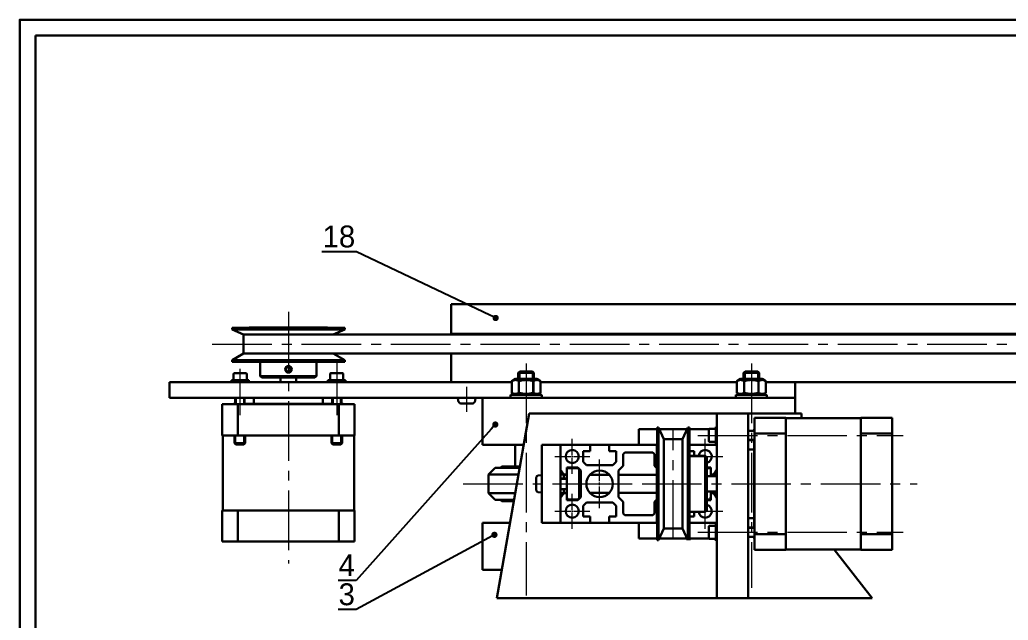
# Model space of a CAD drawing. Header units: millimetres. Extents: x 587 to 10361, y -8386 to 1488.
# Drawn here: x 7651 to 7967, y -5917.7 to -5725.6 of the extents above; entities that cross this region are included whole.
import ezdxf
from ezdxf import colors
from ezdxf.entities.mleader import LeaderData, LeaderLine
from ezdxf.math import Vec2, Vec3

# ---------------------------------------------------------------- set-up
doc = ezdxf.new("R2010")
doc.units = ezdxf.units.MM
doc.linetypes.add('ACAD_ISO10W100', pattern=[18, 12, -3, 0, -3])
doc.linetypes.add('CENTER2', pattern=[28.575, 19.05, -3.175, 3.175, -3.175])
for name, color, linetype, lineweight in [('Cienka', 30, 'Continuous', 0), ('Gruba', 7, 'Continuous', 30), ('Symetria', 210, 'ACAD_ISO10W100', 0), ('Widoczne (ISO)', 7, 'Continuous', 30), ('Wymiar', 3, 'Continuous', 20)]:
    doc.layers.add(name, color=color, linetype=linetype, lineweight=lineweight)

# ---------------------------------------------------------------- blocks, each defined once
blk = doc.blocks.new('*U440')
at = {"layer": 'Symetria', "color": 0, "linetype": 'CENTER2', "transparency": 16777216}
blk.add_line((0, 10.28), (0, -4.5), dxfattribs=at)
blk = doc.blocks.new('*U441')
at = {"layer": 'Symetria', "color": 0, "linetype": 'CENTER2', "transparency": 16777216}
blk.add_line((0, 12.36), (0, -4.5), dxfattribs=at)
blk = doc.blocks.new('*U442')
at = {"layer": 'Symetria', "color": 0, "linetype": 'CENTER2', "transparency": 16777216}
blk.add_line((0, 21.76), (0, -58.72), dxfattribs=at)
blk = doc.blocks.new('*U443')
at = {"layer": 'Symetria', "color": 0, "linetype": 'CENTER2', "transparency": 16777216}
blk.add_line((0, 4.7), (0, -69.48), dxfattribs=at)
blk = doc.blocks.new('*U444')
at = {"layer": 'Symetria', "color": 0, "linetype": 'CENTER2', "transparency": 16777216}
blk.add_line((0, 4.7), (0, -67.09), dxfattribs=at)
blk = doc.blocks.new('*U423')
at = {"layer": 'Symetria', "color": 0, "linetype": 'CENTER2', "transparency": 16777216}
blk.add_line((-17.06, 0), (48.5, 0), dxfattribs=at)
blk = doc.blocks.new('*U424')
at = {"layer": 'Symetria', "color": 0, "linetype": 'CENTER2', "transparency": 16777216}
blk.add_line((-17.06, 0), (48.5, 0), dxfattribs=at)
blk = doc.blocks.new('*U425')
at = {"layer": 'Symetria', "color": 0, "linetype": 'CENTER2', "transparency": 16777216}
blk.add_line((-79.77, 0), (65.35, 0), dxfattribs=at)
blk = doc.blocks.new('*U426')
at = {"layer": 'Symetria', "color": 0, "linetype": 'CENTER2', "transparency": 16777216}
for p, q in [((0, 0.42), (0, 5.6)), ((-5.6, 0), (-0.42, 0)), ((0.42, 0), (5.6, 0)), ((0, -5.6), (0, -0.42))]:
    blk.add_line(p, q, dxfattribs=at)
at = {"layer": 'Symetria', "color": 0, "linetype": 'Continuous', "transparency": 16777216}
for p, q in [((-0.21, 0), (0.21, 0)), ((0, -0.21), (0, 0.21))]:
    blk.add_line(p, q, dxfattribs=at)
blk = doc.blocks.new('*U427')
at = {"layer": 'Symetria', "color": 0, "linetype": 'CENTER2', "transparency": 16777216}
for p, q in [((0, 0.85), (0, 7.75)), ((-7.75, 0), (-0.85, 0)), ((0.85, 0), (7.75, 0)), ((0, -7.75), (0, -0.85))]:
    blk.add_line(p, q, dxfattribs=at)
at = {"layer": 'Symetria', "color": 0, "linetype": 'Continuous', "transparency": 16777216}
for p, q in [((-0.425, 0), (0.425, 0)), ((0, -0.425), (0, 0.425))]:
    blk.add_line(p, q, dxfattribs=at)
blk = doc.blocks.new('*U428')
at = {"layer": 'Symetria', "color": 0, "linetype": 'CENTER2', "transparency": 16777216}
for p, q in [((0, 0.42), (0, 5.6)), ((-5.6, 0), (-0.42, 0)), ((0.42, 0), (5.6, 0)), ((0, -5.6), (0, -0.42))]:
    blk.add_line(p, q, dxfattribs=at)
at = {"layer": 'Symetria', "color": 0, "linetype": 'Continuous', "transparency": 16777216}
for p, q in [((-0.21, 0), (0.21, 0)), ((0, -0.21), (0, 0.21))]:
    blk.add_line(p, q, dxfattribs=at)
blk = doc.blocks.new('*U429')
at = {"layer": 'Symetria', "color": 0, "linetype": 'CENTER2', "transparency": 16777216}
for p, q in [((0, 0.42), (0, 5.6)), ((-5.6, 0), (-0.42, 0)), ((0.42, 0), (5.6, 0)), ((0, -5.6), (0, -0.42))]:
    blk.add_line(p, q, dxfattribs=at)
at = {"layer": 'Symetria', "color": 0, "linetype": 'Continuous', "transparency": 16777216}
for p, q in [((-0.21, 0), (0.21, 0)), ((0, -0.21), (0, 0.21))]:
    blk.add_line(p, q, dxfattribs=at)
blk = doc.blocks.new('*U430')
at = {"layer": 'Symetria', "color": 0, "linetype": 'CENTER2', "transparency": 16777216}
for p, q in [((0, 0.42), (0, 5.6)), ((-5.6, 0), (-0.42, 0)), ((0.42, 0), (5.6, 0)), ((0, -5.6), (0, -0.42))]:
    blk.add_line(p, q, dxfattribs=at)
at = {"layer": 'Symetria', "color": 0, "linetype": 'Continuous', "transparency": 16777216}
for p, q in [((-0.21, 0), (0.21, 0)), ((0, -0.21), (0, 0.21))]:
    blk.add_line(p, q, dxfattribs=at)
blk = doc.blocks.new('*U431')
at = {"layer": 'Symetria', "color": 0, "linetype": 'CENTER2', "transparency": 16777216}
blk.add_line((-168.07, 0), (436.27, 0), dxfattribs=at)
blk = doc.blocks.new('*U616')
at = {"layer": 'Symetria', "color": 0, "linetype": 'CENTER2', "transparency": 16777216}
blk.add_line((0, -3.99), (0, 3.99), dxfattribs=at)
blk = doc.blocks.new('_Dot')
at = {"color": 0, "linetype": 'ByBlock', "lineweight": -2}
blk.add_line((-0.5, 0), (-1, 0), dxfattribs=at)
at = {"color": 0, "linetype": 'ByBlock', "const_width": 0.5}
blk.add_lwpolyline([(-0.25, 0, 1), (0.25, 0, 1)], format="xyb", close=True, dxfattribs=at)
blk = doc.blocks.new('*U634')
at = {"layer": 'Symetria', "color": 0, "linetype": 'CENTER2', "transparency": 16777216}
blk.add_line((0, -25), (0, 10.67), dxfattribs=at)

msp = doc.modelspace()

# ---------------------------------------------------------------- linework, layer by layer
at = {"layer": 'Cienka'}
for p, q in [((7810.823, -5840.483), (7810.823, -5838.083)), ((7810.823, -5838.083), (7810.823, -5840.483)), ((7814.866, -5838.083), (7814.866, -5840.483)), ((7814.866, -5840.483), (7814.866, -5838.083)), ((7882.823, -5838.083), (7882.823, -5840.483)), ((7882.823, -5840.483), (7882.823, -5838.083)), ((7886.866, -5840.483), (7886.866, -5838.083)), ((7886.866, -5838.083), (7886.866, -5840.483)), ((7720.145, -5846.527), (7720.145, -5848.527)), ((7722.543, -5848.527), (7722.543, -5846.527)), ((7751.145, -5846.527), (7751.145, -5848.527)), ((7753.543, -5848.527), (7753.543, -5846.527)), ((7720.062, -5861.417), (7720.062, -5858.527)), ((7722.627, -5861.417), (7722.627, -5858.527)), ((7751.062, -5861.417), (7751.062, -5858.527)), ((7753.627, -5861.417), (7753.627, -5858.527)), ((7885.844, -5857.329), (7883.844, -5857.329)), ((7883.844, -5859.727), (7885.844, -5859.727)), ((7823.844, -5872.527), (7825.844, -5872.527)), ((7824.844, -5872.527), (7825.844, -5872.527)), ((7829.844, -5872.527), (7830.25, -5872.527)), ((7823.844, -5875.527), (7825.844, -5875.527)), ((7824.844, -5875.527), (7825.844, -5875.527)), ((7829.844, -5875.527), (7830.244, -5875.527)), ((7829.844, -5875.527), (7830.244, -5875.527)), ((7885.844, -5888.329), (7883.844, -5888.329)), ((7883.844, -5890.727), (7885.844, -5890.727))]:
    msp.add_line(p, q, dxfattribs=at)
at = {"layer": 'Gruba'}
for p, q in [((7655.966, -6561.562), (7655.966, -5730.562)), ((7655.966, -5730.562), (8834.966, -5730.562)), ((7788.844, -5816.527), (7788.844, -5826.002)), ((7788.844, -5816.527), (8024.272, -5816.527)), ((7718.844, -5824.123), (7718.844, -5824.623)), ((7718.844, -5824.123), (7754.844, -5824.123)), ((7718.844, -5824.623), (7754.844, -5824.623)), ((7718.844, -5824.623), (7722.51, -5826.293)), ((7722.51, -5832.293), (7722.51, -5826.293)), ((7736.843, -5826.293), (7722.51, -5826.293)), ((7724.344, -5824.043), (7724.344, -5824.123)), ((7724.344, -5824.043), (7749.344, -5824.043)), ((7736.843, -5826.293), (8024.272, -5826.293)), ((7749.344, -5824.043), (7749.344, -5824.123)), ((7754.844, -5824.623), (7751.179, -5826.293)), ((7754.844, -5824.123), (7754.844, -5824.623)), ((7788.844, -5826.002), (7788.844, -5826.293)), ((7788.844, -5826.002), (8024.272, -5826.002)), ((7718.844, -5834.463), (7722.51, -5832.293)), ((7722.51, -5832.293), (7736.843, -5832.293)), ((8024.272, -5832.293), (7736.843, -5832.293)), ((7754.844, -5834.463), (7751.179, -5832.293)), ((7788.844, -5832.293), (7788.844, -5841.527)), ((7718.844, -5834.963), (7718.844, -5834.463)), ((7754.844, -5834.463), (7718.844, -5834.463)), ((7754.844, -5834.963), (7718.844, -5834.963)), ((7724.344, -5834.963), (7724.344, -5835.043)), ((7724.344, -5835.043), (7749.344, -5835.043)), ((7727.844, -5835.243), (7727.844, -5839.543)), ((7745.844, -5835.243), (7745.844, -5839.543)), ((7749.344, -5834.963), (7749.344, -5835.043)), ((7754.844, -5834.963), (7754.844, -5834.463)), ((7719.303, -5838.891), (7719.303, -5840.893)), ((7719.525, -5838.669), (7723.307, -5838.669)), ((7723.529, -5838.891), (7723.529, -5840.893)), ((7728.344, -5840.043), (7727.844, -5839.543)), ((7727.844, -5839.543), (7745.844, -5839.543)), ((7745.344, -5840.043), (7745.844, -5839.543)), ((7750.159, -5838.891), (7750.159, -5840.893)), ((7754.164, -5838.669), (7750.382, -5838.669)), ((7754.386, -5838.891), (7754.386, -5840.893)), ((7810.823, -5838.083), (7810.344, -5838.562)), ((7810.823, -5838.083), (7810.344, -5838.562)), ((7810.344, -5838.562), (7810.344, -5840.483)), ((7815.344, -5838.562), (7810.344, -5838.562)), ((7814.866, -5838.083), (7810.823, -5838.083)), ((7814.866, -5838.083), (7815.344, -5838.562)), ((7814.866, -5838.083), (7815.344, -5838.562)), ((7815.344, -5838.562), (7815.344, -5840.483)), ((7882.823, -5838.083), (7882.344, -5838.562)), ((7882.823, -5838.083), (7882.344, -5838.562)), ((7882.344, -5838.562), (7882.344, -5840.483)), ((7882.344, -5838.562), (7887.344, -5838.562)), ((7882.823, -5838.083), (7886.866, -5838.083)), ((7886.866, -5838.083), (7887.344, -5838.562)), ((7886.866, -5838.083), (7887.344, -5838.562)), ((7887.344, -5838.562), (7887.344, -5840.483)), ((7698.844, -5841.527), (7808.226, -5841.527)), ((7698.844, -5846.527), (7698.844, -5841.527)), ((7718.635, -5840.893), (7724.197, -5840.893)), ((7718.635, -5841.527), (7718.635, -5840.893)), ((7718.635, -5841.527), (7719.033, -5841.527)), ((7719.033, -5841.527), (7722.528, -5841.527)), ((7722.528, -5841.527), (7724.197, -5841.527)), ((7724.197, -5841.527), (7724.197, -5840.893)), ((7728.344, -5840.043), (7745.344, -5840.043)), ((7734.344, -5840.043), (7734.344, -5841.527)), ((7739.344, -5840.043), (7739.344, -5841.527)), ((7755.053, -5840.893), (7749.492, -5840.893)), ((7749.492, -5841.527), (7749.492, -5840.893)), ((7751.16, -5841.527), (7749.492, -5841.527)), ((7754.655, -5841.527), (7751.16, -5841.527)), ((7755.053, -5841.527), (7754.655, -5841.527)), ((7755.053, -5841.527), (7755.053, -5840.893)), ((7808.226, -5841.158), (7808.226, -5844.908)), ((7809.394, -5840.483), (7808.234, -5841.153)), ((7809.394, -5840.483), (7816.294, -5840.483)), ((7810.522, -5841.158), (7810.522, -5844.908)), ((7815.141, -5841.158), (7815.141, -5844.908)), ((7816.294, -5840.483), (7817.454, -5841.153)), ((7817.463, -5841.158), (7817.463, -5844.908)), ((7817.463, -5841.527), (7880.226, -5841.527)), ((7880.226, -5841.158), (7880.226, -5844.908)), ((7881.394, -5840.483), (7880.234, -5841.153)), ((7888.294, -5840.483), (7881.394, -5840.483)), ((7882.548, -5841.158), (7882.548, -5844.908)), ((7887.167, -5841.158), (7887.167, -5844.908)), ((7888.294, -5840.483), (7889.454, -5841.153)), ((7889.463, -5841.158), (7889.463, -5844.908)), ((7889.463, -5841.527), (7898.844, -5841.527)), ((7898.844, -5846.527), (7898.844, -5841.527)), ((7898.844, -5841.527), (8024.272, -5841.527)), ((7807.844, -5845.583), (7809.394, -5845.583)), ((7807.844, -5845.583), (7807.844, -5846.527)), ((7817.844, -5845.583), (7816.294, -5845.583)), ((7817.844, -5845.583), (7817.844, -5846.527)), ((7879.844, -5845.583), (7881.394, -5845.583)), ((7879.844, -5845.583), (7879.844, -5846.527)), ((7889.844, -5845.583), (7888.294, -5845.583)), ((7889.844, -5845.583), (7889.844, -5846.527)), ((7698.844, -5846.527), (7798.844, -5846.527)), ((7715.694, -5848.527), (7715.694, -5858.527)), ((7715.694, -5848.527), (7720.694, -5848.527)), ((7719.344, -5848.427), (7719.344, -5848.527)), ((7719.844, -5848.427), (7719.344, -5848.427)), ((7719.844, -5846.527), (7719.844, -5848.527)), ((7720.694, -5848.527), (7720.694, -5858.527)), ((7720.694, -5848.527), (7752.994, -5848.527)), ((7722.844, -5846.527), (7722.844, -5848.527)), ((7750.844, -5848.427), (7722.844, -5848.427)), ((7725.844, -5846.527), (7725.844, -5848.427)), ((7747.844, -5846.527), (7747.844, -5848.427)), ((7750.844, -5846.527), (7750.844, -5848.527)), ((7752.994, -5848.527), (7752.994, -5858.527)), ((7752.994, -5848.527), (7757.994, -5848.527)), ((7753.844, -5846.527), (7753.844, -5848.527)), ((7754.344, -5848.427), (7753.844, -5848.427)), ((7754.344, -5848.427), (7754.344, -5848.527)), ((7757.994, -5848.527), (7757.994, -5858.527)), ((7791.13, -5847.505), (7791.044, -5846.527)), ((7791.175, -5847.627), (7791.149, -5847.627)), ((7795.614, -5848.327), (7792.068, -5848.327)), ((7795.621, -5848.327), (7795.614, -5848.327)), ((7796.54, -5847.627), (7796.506, -5847.627)), ((7796.559, -5847.505), (7796.644, -5846.527)), ((7798.844, -5846.527), (7798.844, -5861.527)), ((7798.844, -5846.527), (7800.844, -5846.527)), ((7800.844, -5846.527), (7896.844, -5846.527)), ((7809.844, -5846.527), (7807.844, -5846.527)), ((7887.844, -5846.527), (7889.844, -5846.527)), ((7896.844, -5846.527), (7898.844, -5846.527)), ((7898.844, -5851.527), (7898.844, -5846.527)), ((7813.844, -5851.527), (7803.426, -5910.615)), ((7875.844, -5851.527), (7813.844, -5851.527)), ((7873.844, -5851.527), (7873.844, -5910.615)), ((7875.844, -5851.527), (7885.844, -5851.527)), ((7883.844, -5851.527), (7883.844, -5910.615)), ((7900.844, -5851.527), (7885.844, -5851.527)), ((7900.844, -5853.027), (7900.844, -5851.527)), ((7885.844, -5852.877), (7895.844, -5852.877)), ((7885.844, -5857.877), (7885.844, -5852.877)), ((7895.844, -5857.877), (7895.844, -5852.877)), ((7895.844, -5853.027), (7919.844, -5853.027)), ((7919.844, -5857.877), (7919.844, -5852.877)), ((7919.844, -5852.877), (7929.844, -5852.877)), ((7929.844, -5857.877), (7929.844, -5852.877)), ((7715.694, -5858.527), (7720.694, -5858.527)), ((7715.844, -5858.527), (7715.844, -5882.527)), ((7719.644, -5858.527), (7719.644, -5861)), ((7720.694, -5858.527), (7752.994, -5858.527)), ((7723.044, -5858.527), (7723.044, -5861)), ((7750.644, -5858.527), (7750.644, -5861)), ((7752.994, -5858.527), (7757.994, -5858.527)), ((7754.044, -5858.527), (7754.044, -5861)), ((7757.844, -5858.527), (7757.844, -5882.527)), ((7848.844, -5861.527), (7848.844, -5856.527)), ((7848.844, -5856.527), (7854.7, -5856.527)), ((7854.7, -5892.027), (7854.7, -5856.027)), ((7854.7, -5856.027), (7855.2, -5856.027)), ((7855.2, -5892.027), (7855.2, -5856.027)), ((7855.2, -5856.027), (7856.869, -5859.692)), ((7855.427, -5856.527), (7864.312, -5856.527)), ((7862.869, -5859.695), (7864.539, -5856.027)), ((7864.539, -5856.027), (7865.039, -5856.027)), ((7864.539, -5892.027), (7864.539, -5856.027)), ((7865.039, -5892.027), (7865.039, -5856.027)), ((7865.039, -5856.527), (7871.314, -5856.527)), ((7871.286, -5856.634), (7871.286, -5860.416)), ((7871.509, -5856.412), (7873.511, -5856.412)), ((7873.511, -5855.744), (7873.511, -5861.306)), ((7873.844, -5855.744), (7873.511, -5855.744)), ((7873.844, -5855.744), (7873.844, -5856.142)), ((7873.844, -5856.142), (7873.844, -5859.638)), ((7873.844, -5856.527), (7873.844, -5861.527)), ((7883.844, -5857.028), (7885.844, -5857.028)), ((7885.744, -5856.527), (7885.844, -5856.527)), ((7885.744, -5856.527), (7885.744, -5857.027)), ((7885.844, -5857.877), (7895.844, -5857.877)), ((7885.844, -5890.177), (7885.844, -5857.877)), ((7895.844, -5890.177), (7895.844, -5857.877)), ((7919.844, -5890.177), (7919.844, -5857.877)), ((7919.844, -5857.877), (7929.844, -5857.877)), ((7929.844, -5890.177), (7929.844, -5857.877)), ((7723.044, -5861), (7719.644, -5861)), ((7720.062, -5861.417), (7719.644, -5861)), ((7720.062, -5861.417), (7722.627, -5861.417)), ((7722.627, -5861.417), (7723.044, -5861)), ((7750.644, -5861), (7754.044, -5861)), ((7751.062, -5861.417), (7750.644, -5861)), ((7753.627, -5861.417), (7751.062, -5861.417)), ((7753.627, -5861.417), (7754.044, -5861)), ((7800.844, -5861.527), (7798.844, -5861.527)), ((7800.844, -5861.527), (7812.081, -5861.527)), ((7809.344, -5861.527), (7809.344, -5868.477)), ((7823.844, -5861.527), (7817.844, -5861.527)), ((7817.844, -5861.527), (7817.844, -5886.527)), ((7833.319, -5861.527), (7823.844, -5861.527)), ((7823.844, -5886.527), (7823.844, -5861.527)), ((7833.319, -5863.527), (7833.319, -5861.527)), ((7833.319, -5861.527), (7839.369, -5861.527)), ((7839.369, -5861.527), (7839.369, -5863.527)), ((7854.619, -5861.527), (7839.369, -5861.527)), ((7854.619, -5861.527), (7854.7, -5861.527)), ((7854.619, -5886.527), (7854.619, -5861.527)), ((7854.619, -5886.527), (7854.619, -5861.527)), ((7854.619, -5861.527), (7854.7, -5861.527)), ((7862.869, -5859.695), (7856.869, -5859.695)), ((7856.869, -5874.028), (7856.869, -5859.695)), ((7862.869, -5859.695), (7862.869, -5874.028)), ((7873.844, -5861.527), (7865.119, -5861.527)), ((7865.119, -5886.527), (7865.119, -5861.527)), ((7865.119, -5886.527), (7865.119, -5861.527)), ((7871.509, -5860.639), (7873.511, -5860.639)), ((7873.844, -5861.306), (7873.511, -5861.306)), ((7873.844, -5859.638), (7873.844, -5861.306)), ((7873.844, -5870.002), (7873.844, -5861.527)), ((7883.844, -5860.028), (7885.844, -5860.028)), ((7885.744, -5860.027), (7885.744, -5888.027)), ((7831.094, -5863.527), (7833.319, -5863.527)), ((7831.094, -5867.027), (7831.094, -5863.527)), ((7839.369, -5863.527), (7841.594, -5863.527)), ((7841.594, -5863.527), (7841.594, -5867.027)), ((7843.844, -5864.527), (7844.344, -5864.027)), ((7843.844, -5868.277), (7843.844, -5864.527)), ((7844.344, -5864.027), (7853.344, -5864.027)), ((7853.344, -5864.027), (7853.844, -5864.527)), ((7853.844, -5864.527), (7853.844, -5868.277)), ((7865.119, -5863.527), (7866.594, -5863.527)), ((7866.594, -5863.527), (7866.594, -5865.027)), ((7883.844, -5863.027), (7885.744, -5863.027)), ((7832.094, -5868.027), (7831.094, -5867.027)), ((7840.594, -5868.027), (7832.094, -5868.027)), ((7841.594, -5867.027), (7840.594, -5868.027)), ((7865.319, -5865.027), (7870.119, -5865.027)), ((7865.819, -5865.027), (7870.119, -5865.027)), ((7870.619, -5865.527), (7870.119, -5865.027)), ((7870.119, -5883.027), (7870.119, -5865.027)), ((7870.619, -5865.527), (7870.119, -5865.027)), ((7870.119, -5883.027), (7870.119, -5865.027)), ((7870.619, -5882.527), (7870.619, -5865.527)), ((7870.619, -5882.527), (7870.619, -5865.527)), ((7802.944, -5868.927), (7800.844, -5871.027)), ((7800.844, -5871.027), (7800.844, -5877.027)), ((7800.844, -5871.027), (7810.406, -5871.027)), ((7802.944, -5868.927), (7810.776, -5868.927)), ((7805.094, -5868.477), (7804.844, -5868.727)), ((7804.844, -5868.727), (7804.844, -5868.927)), ((7804.844, -5868.727), (7810.812, -5868.727)), ((7805.094, -5868.477), (7810.856, -5868.477)), ((7816.744, -5871.341), (7817.844, -5871.227)), ((7824.844, -5871.002), (7823.844, -5869.502)), ((7823.844, -5870.027), (7824.844, -5871.027)), ((7823.844, -5871.027), (7824.844, -5871.027)), ((7824.844, -5871.002), (7825.844, -5871.002)), ((7824.844, -5871.027), (7824.844, -5872.277)), ((7825.844, -5871.127), (7824.844, -5871.127)), ((7825.844, -5868.777), (7829.344, -5868.777)), ((7825.844, -5871.002), (7825.844, -5868.777)), ((7825.844, -5877.052), (7825.844, -5869.027)), ((7829.344, -5868.777), (7830.344, -5869.777)), ((7830.344, -5871.127), (7829.844, -5871.127)), ((7830.344, -5869.777), (7830.344, -5878.277)), ((7839.451, -5871.127), (7833.238, -5871.127)), ((7842.344, -5869.777), (7843.844, -5868.277)), ((7842.344, -5878.277), (7842.344, -5869.777)), ((7854.619, -5871.127), (7842.344, -5871.127)), ((7853.844, -5868.277), (7854.619, -5869.052)), ((7871.844, -5868.777), (7870.619, -5868.777)), ((7871.844, -5871.002), (7871.844, -5868.777)), ((7871.844, -5871.527), (7871.844, -5869.027)), ((7872.844, -5871.002), (7871.844, -5871.002)), ((7871.844, -5871.127), (7872.844, -5871.127)), ((7872.844, -5871.002), (7873.844, -5869.502)), ((7873.844, -5870.027), (7872.844, -5871.027)), ((7872.844, -5871.027), (7872.844, -5871.527)), ((7873.844, -5871.027), (7872.844, -5871.027)), ((7873.844, -5870.002), (7873.844, -5871.527)), ((7816.044, -5872.284), (7816.044, -5872.231)), ((7816.044, -5875.823), (7816.044, -5872.284)), ((7830.005, -5872.277), (7829.844, -5872.277)), ((7830.25, -5872.527), (7830.005, -5872.277)), ((7830.005, -5872.277), (7830.005, -5875.739)), ((7830.25, -5872.527), (7830.244, -5875.527)), ((7856.869, -5874.028), (7856.869, -5888.361)), ((7862.869, -5888.361), (7862.869, -5874.028)), ((7870.619, -5871.527), (7873.844, -5871.527)), ((7802.944, -5879.127), (7800.844, -5877.027)), ((7800.844, -5877.027), (7809.348, -5877.027)), ((7816.744, -5876.713), (7817.844, -5876.827)), ((7823.844, -5878.027), (7824.844, -5877.027)), ((7823.844, -5877.027), (7824.844, -5877.027)), ((7824.844, -5877.052), (7823.844, -5878.552)), ((7824.844, -5875.739), (7824.844, -5877.027)), ((7825.844, -5876.927), (7824.844, -5876.927)), ((7824.844, -5877.052), (7825.844, -5877.052)), ((7825.844, -5879.277), (7825.844, -5877.052)), ((7830.344, -5876.927), (7829.844, -5876.927)), ((7830.244, -5875.527), (7830.005, -5875.739)), ((7830.244, -5875.527), (7830.005, -5875.739)), ((7839.451, -5876.927), (7833.238, -5876.927)), ((7854.619, -5876.927), (7842.344, -5876.927)), ((7870.619, -5876.527), (7873.844, -5876.527)), ((7871.844, -5877.052), (7871.844, -5876.527)), ((7871.844, -5876.927), (7872.844, -5876.927)), ((7871.844, -5879.277), (7871.844, -5877.052)), ((7872.844, -5877.052), (7871.844, -5877.052)), ((7872.844, -5876.527), (7872.844, -5877.027)), ((7873.844, -5878.027), (7872.844, -5877.027)), ((7873.844, -5877.027), (7872.844, -5877.027)), ((7872.844, -5877.052), (7873.844, -5878.552)), ((7873.844, -5876.527), (7873.844, -5878.552)), ((7802.944, -5879.127), (7808.978, -5879.127)), ((7804.844, -5879.127), (7804.844, -5879.327)), ((7805.094, -5879.577), (7804.844, -5879.327)), ((7804.844, -5879.327), (7808.943, -5879.327)), ((7805.094, -5879.577), (7808.898, -5879.577)), ((7825.844, -5878.514), (7826.102, -5878.257)), ((7826.102, -5878.257), (7825.844, -5878.257)), ((7825.844, -5878.796), (7826.127, -5878.514)), ((7826.127, -5878.514), (7825.844, -5878.514)), ((7825.844, -5879.027), (7826.127, -5878.796)), ((7826.127, -5878.796), (7825.844, -5878.796)), ((7829.344, -5879.277), (7825.844, -5879.277)), ((7830.344, -5878.277), (7829.344, -5879.277)), ((7831.094, -5881.027), (7832.094, -5880.027)), ((7832.094, -5880.027), (7840.594, -5880.027)), ((7840.594, -5880.027), (7841.594, -5881.027)), ((7843.844, -5879.777), (7842.344, -5878.277)), ((7843.844, -5883.527), (7843.844, -5879.777)), ((7854.619, -5879.002), (7853.844, -5879.777)), ((7853.844, -5879.777), (7853.844, -5883.527)), ((7870.619, -5879.277), (7871.844, -5879.277)), ((7871.844, -5878.796), (7871.562, -5878.514)), ((7871.562, -5878.514), (7871.844, -5878.514)), ((7871.844, -5879.027), (7871.562, -5878.796)), ((7871.562, -5878.796), (7871.844, -5878.796)), ((7871.844, -5878.514), (7871.587, -5878.257)), ((7871.587, -5878.257), (7871.844, -5878.257)), ((7873.844, -5886.527), (7873.844, -5878.552)), ((7715.694, -5882.527), (7720.694, -5882.527)), ((7715.694, -5882.527), (7715.694, -5892.527)), ((7720.694, -5882.527), (7752.994, -5882.527)), ((7720.694, -5882.527), (7720.694, -5892.527)), ((7752.994, -5882.527), (7757.994, -5882.527)), ((7752.994, -5882.527), (7752.994, -5892.527)), ((7757.994, -5882.527), (7757.994, -5892.527)), ((7831.094, -5884.527), (7831.094, -5881.027)), ((7841.594, -5881.027), (7841.594, -5884.527)), ((7844.344, -5884.027), (7843.844, -5883.527)), ((7853.844, -5883.527), (7853.344, -5884.027)), ((7865.319, -5883.027), (7870.119, -5883.027)), ((7865.819, -5883.027), (7870.119, -5883.027)), ((7866.594, -5883.027), (7866.594, -5884.527)), ((7870.619, -5882.527), (7870.119, -5883.027)), ((7870.619, -5882.527), (7870.119, -5883.027)), ((7798.844, -5886.527), (7798.844, -5901.527)), ((7798.844, -5886.527), (7800.844, -5886.527)), ((7800.844, -5886.527), (7807.673, -5886.527)), ((7817.844, -5886.527), (7823.844, -5886.527)), ((7823.844, -5886.527), (7833.319, -5886.527)), ((7833.319, -5884.527), (7831.094, -5884.527)), ((7833.319, -5886.527), (7833.319, -5884.527)), ((7839.369, -5886.527), (7833.319, -5886.527)), ((7839.369, -5884.527), (7839.369, -5886.527)), ((7841.594, -5884.527), (7839.369, -5884.527)), ((7839.369, -5886.527), (7854.619, -5886.527)), ((7853.344, -5884.027), (7844.344, -5884.027)), ((7848.844, -5891.527), (7848.844, -5886.527)), ((7854.619, -5886.527), (7854.7, -5886.527)), ((7854.619, -5886.527), (7854.7, -5886.527)), ((7866.594, -5884.527), (7865.119, -5884.527)), ((7865.119, -5886.527), (7873.844, -5886.527)), ((7865.539, -5886.527), (7865.619, -5886.527)), ((7865.619, -5886.527), (7865.539, -5886.527)), ((7873.511, -5892.309), (7873.511, -5886.748)), ((7873.844, -5886.748), (7873.511, -5886.748)), ((7873.844, -5886.527), (7873.844, -5891.527)), ((7873.844, -5888.416), (7873.844, -5886.748)), ((7883.844, -5885.027), (7885.744, -5885.027)), ((7855.2, -5892.027), (7856.869, -5888.361)), ((7862.869, -5888.361), (7856.869, -5888.361)), ((7864.539, -5892.027), (7862.869, -5888.361)), ((7871.286, -5891.419), (7871.286, -5887.638)), ((7871.509, -5887.415), (7873.511, -5887.415)), ((7873.844, -5891.911), (7873.844, -5888.416)), ((7883.844, -5888.028), (7885.844, -5888.028)), ((7885.844, -5890.177), (7895.844, -5890.177)), ((7885.844, -5895.177), (7885.844, -5890.177)), ((7895.844, -5895.177), (7895.844, -5890.177)), ((7919.844, -5895.177), (7919.844, -5890.177)), ((7919.844, -5890.177), (7929.844, -5890.177)), ((7929.844, -5895.177), (7929.844, -5890.177)), ((7715.694, -5892.527), (7720.694, -5892.527)), ((7720.694, -5892.527), (7752.994, -5892.527)), ((7752.994, -5892.527), (7757.994, -5892.527)), ((7854.7, -5891.527), (7848.844, -5891.527)), ((7854.7, -5892.027), (7855.2, -5892.027)), ((7864.311, -5891.527), (7855.427, -5891.527)), ((7871.314, -5891.527), (7865.539, -5891.527)), ((7871.509, -5891.642), (7873.511, -5891.642)), ((7873.844, -5892.309), (7873.511, -5892.309)), ((7873.844, -5892.309), (7873.844, -5891.911)), ((7883.844, -5891.028), (7885.844, -5891.028)), ((7885.744, -5891.027), (7885.744, -5891.527)), ((7885.744, -5891.527), (7885.844, -5891.527)), ((7885.844, -5895.177), (7895.844, -5895.177)), ((7895.844, -5895.027), (7919.844, -5895.027)), ((7923.426, -5910.615), (7911.324, -5895.027)), ((7919.844, -5895.177), (7929.844, -5895.177)), ((7800.844, -5901.527), (7798.844, -5901.527)), ((7800.844, -5901.527), (7805.028, -5901.527)), ((7803.426, -5910.615), (7875.844, -5910.615)), ((7875.844, -5910.615), (7885.844, -5910.615)), ((7885.844, -5910.615), (7923.426, -5910.615))]:
    msp.add_line(p, q, dxfattribs=at)
msp.add_lwpolyline([(7650.966, -6566.562), (8839.966, -6566.562), (8839.966, -5725.562), (7650.966, -5725.562)], close=True, dxfattribs=at)
for centre, radius in [((7736.844, -5837.393), 1.053), ((7736.844, -5837.393), 0.739), ((7827.594, -5865.277), 2.1), ((7836.344, -5874.027), 4.25), ((7827.594, -5882.777), 2.1)]:
    msp.add_circle(centre, radius, dxfattribs=at)
for centre, radius, start, end in [((7727.644, -5835.243), 0.2, 0, 90), ((7746.044, -5835.243), 0.2, 90, 180), ((7719.525, -5838.891), 0.222, 90, 180), ((7723.307, -5838.891), 0.222, 0, 90), ((7750.382, -5838.891), 0.222, 90, 180), ((7754.164, -5838.891), 0.222, 0, 90), ((7792.027, -5847.427), 0.9, 185, 192.83959), ((7795.662, -5847.427), 0.9, 347.16041, 355), ((7871.509, -5856.634), 0.222, 90, 180), ((7871.509, -5860.416), 0.222, 180, 270), ((7865.319, -5864.827), 0.2, 180, 270), ((7870.094, -5865.277), 2.1, 284.47751, 173.16286), ((7865.319, -5883.227), 0.2, 90, 180), ((7870.094, -5882.777), 2.1, 186.83714, 75.52249), ((7871.509, -5887.638), 0.222, 90, 180), ((7871.509, -5891.419), 0.222, 180, 270)]:
    msp.add_arc(centre, radius, start, end, dxfattribs=at)
for points, weights in [([(7808.226, -5841.158), (7809.374, -5840.491), (7810.522, -5841.158)], [1, 1.15470053838, 1]), ([(7810.522, -5841.158), (7812.831, -5840.491), (7815.141, -5841.158)], [1, 1.15470053838, 1]), ([(7815.141, -5841.158), (7816.302, -5840.491), (7817.463, -5841.158)], [1, 1.15470053838, 1]), ([(7817.463, -5841.158), (7817.459, -5841.155), (7817.454, -5841.153)], [1, 1.00051177456, 1.00102016305]), ([(7882.548, -5841.158), (7881.387, -5840.491), (7880.226, -5841.158)], [1, 1.15470053838, 1]), ([(7880.226, -5841.158), (7880.23, -5841.155), (7880.234, -5841.153)], [1, 1.00051177456, 1.00102016305]), ([(7887.167, -5841.158), (7884.858, -5840.491), (7882.548, -5841.158)], [1, 1.15470053838, 1]), ([(7889.463, -5841.158), (7888.315, -5840.491), (7887.167, -5841.158)], [1, 1.15470053838, 1]), ([(7810.522, -5844.908), (7809.374, -5845.575), (7808.226, -5844.908)], [1, 1.15470053838, 1]), ([(7815.141, -5844.908), (7812.831, -5845.575), (7810.522, -5844.908)], [1, 1.15470053838, 1]), ([(7817.463, -5844.908), (7816.302, -5845.575), (7815.141, -5844.908)], [1, 1.15470053838, 1]), ([(7817.454, -5844.913), (7817.459, -5844.911), (7817.463, -5844.908)], [1.00102016305, 1.00051177456, 1]), ([(7880.226, -5844.908), (7881.387, -5845.575), (7882.548, -5844.908)], [1, 1.15470053838, 1]), ([(7880.234, -5844.913), (7880.23, -5844.911), (7880.226, -5844.908)], [1.00102016305, 1.00051177456, 1]), ([(7882.548, -5844.908), (7884.858, -5845.575), (7887.167, -5844.908)], [1, 1.15470053838, 1]), ([(7887.167, -5844.908), (7888.315, -5845.575), (7889.463, -5844.908)], [1, 1.15470053838, 1])]:
    msp.add_rational_spline(points, weights, degree=2, dxfattribs=at)
for points, knots in [([(7791.175, -5847.627), (7791.187, -5847.677), (7791.203, -5847.726), (7791.264, -5847.872), (7791.338, -5847.983), (7791.497, -5848.14), (7791.609, -5848.215), (7791.819, -5848.301), (7791.953, -5848.327), (7792.068, -5848.327)], [0.01895226, 0.01895226, 0.01895226, 0.01895226, 0.03316768, 0.03316768, 0.0665215, 0.0665215, 0.1002087, 0.1002087, 0.13446018, 0.13446018, 0.13446018, 0.13446018]), ([(7795.614, -5848.327), (7795.728, -5848.327), (7795.863, -5848.301), (7796.072, -5848.215), (7796.184, -5848.14), (7796.343, -5847.983), (7796.417, -5847.872), (7796.478, -5847.726), (7796.494, -5847.677), (7796.506, -5847.627)], [0.40723082, 0.40723082, 0.40723082, 0.40723082, 0.44148231, 0.44148231, 0.47516951, 0.47516951, 0.50852332, 0.50852332, 0.52273875, 0.52273875, 0.52273875, 0.52273875]), ([(7796.513, -5847.627), (7796.502, -5847.677), (7796.486, -5847.726), (7796.425, -5847.872), (7796.35, -5847.983), (7796.192, -5848.14), (7796.079, -5848.215), (7795.87, -5848.301), (7795.735, -5848.327), (7795.621, -5848.327)], [0.01895226, 0.01895226, 0.01895226, 0.01895226, 0.03316768, 0.03316768, 0.0665215, 0.0665215, 0.1002087, 0.1002087, 0.13446018, 0.13446018, 0.13446018, 0.13446018]), ([(7816.044, -5872.231), (7816.044, -5872.117), (7816.071, -5871.983), (7816.157, -5871.774), (7816.231, -5871.662), (7816.388, -5871.504), (7816.499, -5871.429), (7816.645, -5871.368), (7816.694, -5871.352), (7816.744, -5871.341)], [0.40723082, 0.40723082, 0.40723082, 0.40723082, 0.44148231, 0.44148231, 0.47516951, 0.47516951, 0.50852332, 0.50852332, 0.52273875, 0.52273875, 0.52273875, 0.52273875]), ([(7816.044, -5875.823), (7816.044, -5875.937), (7816.071, -5876.071), (7816.157, -5876.28), (7816.231, -5876.392), (7816.388, -5876.55), (7816.499, -5876.625), (7816.645, -5876.685), (7816.694, -5876.701), (7816.744, -5876.713)], [0.40723082, 0.40723082, 0.40723082, 0.40723082, 0.44148231, 0.44148231, 0.47516951, 0.47516951, 0.50852332, 0.50852332, 0.52273875, 0.52273875, 0.52273875, 0.52273875])]:
    msp.add_open_spline(points, degree=3, knots=knots, dxfattribs=at)
at = {"layer": 'Widoczne (ISO)'}
for p, q in [((7810.344, -5838.562), (7810.344, -5840.483)), ((7814.866, -5838.083), (7810.823, -5838.083)), ((7815.344, -5840.483), (7815.344, -5838.562)), ((7882.344, -5840.483), (7882.344, -5838.562)), ((7882.823, -5838.083), (7886.866, -5838.083)), ((7887.344, -5838.562), (7887.344, -5840.483)), ((7718.616, -5841.527), (7719.716, -5841.527)), ((7755.073, -5841.527), (7753.973, -5841.527)), ((7808.226, -5841.158), (7808.226, -5844.908)), ((7809.394, -5840.483), (7808.234, -5841.153)), ((7810.344, -5840.483), (7809.394, -5840.483)), ((7816.294, -5840.483), (7810.344, -5840.483)), ((7810.548, -5841.158), (7810.548, -5844.908)), ((7815.167, -5841.158), (7815.167, -5844.908)), ((7816.294, -5840.483), (7817.454, -5841.153)), ((7817.463, -5841.158), (7817.463, -5844.908)), ((7880.226, -5841.158), (7880.226, -5844.908)), ((7881.394, -5840.483), (7880.234, -5841.153)), ((7881.394, -5840.483), (7887.344, -5840.483)), ((7882.522, -5841.158), (7882.522, -5844.908)), ((7887.141, -5841.158), (7887.141, -5844.908)), ((7887.344, -5840.483), (7888.294, -5840.483)), ((7888.294, -5840.483), (7889.454, -5841.153)), ((7889.463, -5841.158), (7889.463, -5844.908)), ((7809.394, -5845.583), (7808.234, -5844.913)), ((7809.394, -5845.583), (7816.294, -5845.583)), ((7816.294, -5845.583), (7817.454, -5844.913)), ((7881.394, -5845.583), (7880.234, -5844.913)), ((7888.294, -5845.583), (7881.394, -5845.583)), ((7888.294, -5845.583), (7889.454, -5844.913)), ((7809.394, -5846.527), (7807.844, -5846.527)), ((7809.394, -5846.527), (7809.394, -5846.527)), ((7888.294, -5846.527), (7889.844, -5846.527)), ((7888.294, -5846.527), (7888.294, -5846.527)), ((7873.844, -5855.725), (7873.844, -5856.825)), ((7825.844, -5869.027), (7829.532, -5869.027)), ((7829.532, -5869.027), (7829.844, -5869.527)), ((7829.844, -5869.527), (7829.844, -5872.027)), ((7871.844, -5869.027), (7870.619, -5869.027)), ((7825.844, -5872.277), (7823.844, -5872.277)), ((7825.844, -5872.277), (7824.844, -5872.277)), ((7825.844, -5872.527), (7825.844, -5872.027)), ((7825.844, -5872.527), (7825.844, -5872.027)), ((7825.844, -5876.027), (7825.844, -5872.527)), ((7825.844, -5876.027), (7825.844, -5872.527)), ((7829.844, -5872.027), (7829.844, -5876.027)), ((7823.844, -5875.739), (7825.844, -5875.739)), ((7824.844, -5875.739), (7825.844, -5875.739)), ((7825.844, -5879.027), (7825.844, -5876.027)), ((7829.844, -5875.739), (7830.005, -5875.739)), ((7829.844, -5875.739), (7830.005, -5875.739)), ((7829.844, -5876.027), (7829.844, -5878.527)), ((7871.844, -5879.027), (7871.844, -5876.527)), ((7829.532, -5879.027), (7825.844, -5879.027)), ((7829.844, -5878.527), (7829.532, -5879.027)), ((7870.619, -5879.027), (7871.844, -5879.027)), ((7873.844, -5892.328), (7873.844, -5891.228))]:
    msp.add_line(p, q, dxfattribs=at)
for points, weights in [([(7810.548, -5841.158), (7809.387, -5840.491), (7808.226, -5841.158)], [1, 1.15470053838, 1]), ([(7808.226, -5841.158), (7808.23, -5841.155), (7808.234, -5841.153)], [1, 1.00051177456, 1.00102016305]), ([(7815.167, -5841.158), (7812.858, -5840.491), (7810.548, -5841.158)], [1, 1.15470053838, 1]), ([(7817.463, -5841.158), (7816.315, -5840.491), (7815.167, -5841.158)], [1, 1.15470053838, 1]), ([(7880.226, -5841.158), (7881.374, -5840.491), (7882.522, -5841.158)], [1, 1.15470053838, 1]), ([(7882.522, -5841.158), (7884.831, -5840.491), (7887.141, -5841.158)], [1, 1.15470053838, 1]), ([(7887.141, -5841.158), (7888.302, -5840.491), (7889.463, -5841.158)], [1, 1.15470053838, 1]), ([(7889.463, -5841.158), (7889.459, -5841.155), (7889.454, -5841.153)], [1, 1.00051177456, 1.00102016305]), ([(7808.234, -5844.913), (7808.23, -5844.911), (7808.226, -5844.908)], [1.00102016305, 1.00051177456, 1]), ([(7808.226, -5844.908), (7809.387, -5845.575), (7810.548, -5844.908)], [1, 1.15470053838, 1]), ([(7810.548, -5844.908), (7812.858, -5845.575), (7815.167, -5844.908)], [1, 1.15470053838, 1]), ([(7815.167, -5844.908), (7816.315, -5845.575), (7817.463, -5844.908)], [1, 1.15470053838, 1]), ([(7882.522, -5844.908), (7881.374, -5845.575), (7880.226, -5844.908)], [1, 1.15470053838, 1]), ([(7887.141, -5844.908), (7884.831, -5845.575), (7882.522, -5844.908)], [1, 1.15470053838, 1]), ([(7889.463, -5844.908), (7888.302, -5845.575), (7887.141, -5844.908)], [1, 1.15470053838, 1]), ([(7889.454, -5844.913), (7889.459, -5844.911), (7889.463, -5844.908)], [1.00102016305, 1.00051177456, 1])]:
    msp.add_rational_spline(points, weights, degree=2, dxfattribs=at)
at = {"layer": 'Wymiar'}
for p, q in [((7871.844, -5868.777), (7871.844, -5871.002)), ((7871.844, -5871.002), (7871.844, -5871.527)), ((7871.844, -5876.527), (7871.844, -5877.052)), ((7871.844, -5877.052), (7871.844, -5879.277))]:
    msp.add_line(p, q, dxfattribs=at)

# ---------------------------------------------------------------- block references
at = {"layer": 'Symetria', "linetype": 'CENTER2'}
for name, p in [('*U442', (7736.844, -5840.785)), ('*U431', (7880.558, -5829.293)), ('*U441', (7752.344, -5847.527)), ('*U443', (7812.844, -5840.227)), ('*U444', (7884.844, -5840.227)), ('*U440', (7721.344, -5847.527)), ('*U616', (7793.844, -5847.016)), ('*U634', (7859.869, -5866.861)), ('*U424', (7884.844, -5858.528)), ('*U426', (7827.594, -5865.277)), ('*U428', (7870.094, -5865.277)), ('*U427', (7836.344, -5874.027)), ('*U425', (7872.51, -5874.027)), ('*U430', (7827.594, -5882.777)), ('*U429', (7870.094, -5882.777)), ('*U423', (7884.844, -5889.528))]:
    msp.add_blockref(name, p, dxfattribs=at)

# ---------------------------------------------------------------- leaders
at = {"layer": 'Wymiar'}
ml = msp.add_multileader_mtext('Standard', dxfattribs=at)
ml.set_content('18', color=256)
ml.set_leader_properties()
ml.set_arrow_properties(name='DOT')
ml.build(insert=Vec2(0, 0))
ml.multileader.update_dxf_attribs({"text_right_attachment_type": 6, "dogleg_length": 0.36, "arrow_head_size": 2})
ctx = ml.context
ctx.base_point, ctx.char_height, ctx.arrow_head_size, ctx.landing_gap_size, ctx.plane_origin = Vec3(7748.775, -5794.891), 7, 2, 0.09, Vec3(7806.176, -5820.964)
ctx.right_attachment, ctx.text_align_type = 6, 2
notes = []
notes.append((ctx, [(0, (1, 1, 0), (7758.649, -5799.791), (-1, 0), 0.36, [(0, [(7803.098, -5820.964)], 0, [])])]))
ctx.mtext.insert, ctx.mtext.alignment, ctx.mtext.flow_direction = Vec3(7758.199, -5791.391), 3, 5
ml = msp.add_multileader_mtext('Standard', dxfattribs=at)
ml.set_content('4', color=256)
ml.set_leader_properties()
ml.set_arrow_properties(name='DOT')
ml.build(insert=Vec2(0, 0))
ml.multileader.update_dxf_attribs({"text_right_attachment_type": 6, "dogleg_length": 0.36, "arrow_head_size": 2})
ctx = ml.context
ctx.base_point, ctx.char_height, ctx.arrow_head_size, ctx.landing_gap_size, ctx.plane_origin = Vec3(7753.337, -5900.052), 7, 2, 0.09, Vec3(7806.071, -5926.125)
ctx.right_attachment, ctx.text_align_type = 6, 2
notes.append((ctx, [(0, (1, 1, 0), (7758.544, -5904.952), (-1, 0), 0.36, [(0, [(7802.993, -5855.053)], 0, [])])]))
ctx.mtext.insert, ctx.mtext.alignment, ctx.mtext.flow_direction = Vec3(7758.094, -5896.552), 3, 5
ml = msp.add_multileader_mtext('Standard', dxfattribs=at)
ml.set_content('3', color=256)
ml.set_leader_properties()
ml.set_arrow_properties(name='DOT')
ml.build(insert=Vec2(0, 0))
ml.multileader.update_dxf_attribs({"text_right_attachment_type": 6, "dogleg_length": 0.36, "arrow_head_size": 2})
ctx = ml.context
ctx.base_point, ctx.char_height, ctx.arrow_head_size, ctx.landing_gap_size, ctx.plane_origin = Vec3(7753.337, -5909.365), 7, 2, 0.09, Vec3(7805.785, -5935.439)
ctx.right_attachment, ctx.text_align_type = 6, 2
notes.append((ctx, [(0, (1, 1, 0), (7758.544, -5914.265), (-1, 0), 0.36, [(0, [(7802.707, -5890.341)], 0, [])])]))
ctx.mtext.insert, ctx.mtext.alignment, ctx.mtext.flow_direction = Vec3(7758.094, -5905.865), 3, 5
for ctx, leaders in notes:
    for number, flags, end, landing, length, lines in leaders:
        leader = LeaderData()
        leader.index, (leader.has_last_leader_line, leader.has_dogleg_vector, leader.attachment_direction) = number, flags
        leader.last_leader_point, leader.dogleg_vector, leader.dogleg_length = Vec3(end), Vec3(landing), length
        for number, points, colour, breaks in lines:
            line = LeaderLine()
            line.index, line.vertices, line.color, line.breaks = number, Vec3.list(points), colors.encode_raw_color(colour), breaks
            leader.lines.append(line)
        ctx.leaders.append(leader)

doc.saveas('drawing.dxf')
